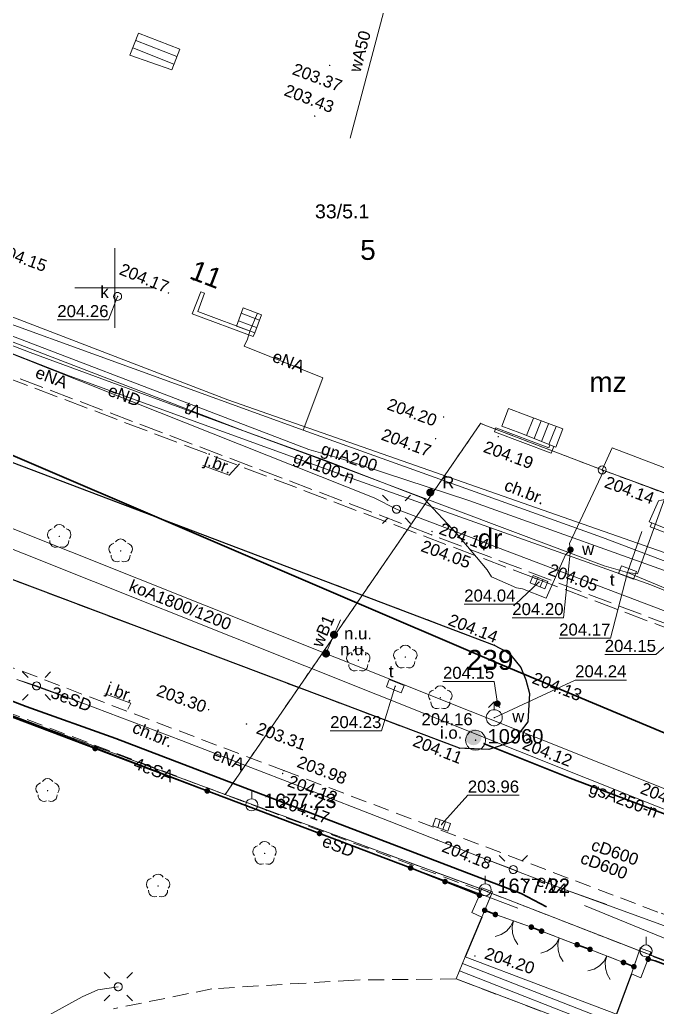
# Model space of a CAD drawing. Extents: x 0 to 7423283, y 0 to 5548300.
# Drawn here: x 7422544.1 to 7422583.9, y 5548155 to 5548216.8 of the extents above; entities that cross this region are included whole.
import ezdxf
from ezdxf.enums import TextEntityAlignment as Align

# ---------------------------------------------------------------- set-up
doc = ezdxf.new("R2010")
doc.units = 0
doc.header["$PDSIZE"] = 0.75
for name, pattern in [('PRZER1-1', [2, 1, -1]), ('PRZER2-1', [3, 2, -1]), ('PRZER3-1', [4, 3, -1])]:
    doc.linetypes.add(name, pattern=pattern)
doc.layers.get('0').update_dxf_attribs({"linetype": 'CONTINUOUS', "lineweight": 13})
for name, color, linetype, lineweight in [('BUIB02_02', 7, 'CONTINUOUS', 18), ('BUIB07_01', 7, 'CONTINUOUS', 13), ('BUIB07_01_O', 7, 'CONTINUOUS', 13), ('EGBC03', 7, 'CONTINUOUS', 18), ('EGBC03_O', 7, 'CONTINUOUS', 18), ('EGBS10', 7, 'CONTINUOUS', 18), ('GEPADR', 7, 'CONTINUOUS', 18), ('GEPADR_O', 7, 'CONTINUOUS', 18), ('KTCR02', 7, 'PRZER2-1', 18), ('KTCR02_O', 7, 'PRZER2-1', 18), ('KTJZ01', 7, 'PRZER3-1', 18), ('KTJZ01_O', 7, 'PRZER3-1', 18), ('KTKR01', 7, 'CONTINUOUS', 25), ('KTOK02', 7, 'CONTINUOUS', 18), ('KTOK05_01', 7, 'CONTINUOUS', 35), ('KTOK05_02', 7, 'CONTINUOUS', 18), ('KTOK06', 7, 'CONTINUOUS', 18), ('RTPW02', 7, 'CONTINUOUS', 13), ('RTPW02_O', 7, 'CONTINUOUS', 13), ('SUSM', 7, 'CONTINUOUS', 18)]:
    doc.layers.add(name, color=color, linetype=linetype, lineweight=lineweight)
for name, color, linetype, lineweight, true_color in [('BUUD02_02', 7, 'CONTINUOUS', 18, 0x0a0909), ('EGBB01_O', 7, 'CONTINUOUS', 50, 0x0a0909), ('EGBD03', 7, 'CONTINUOUS', 18, 0x008000), ('EGBD03_O', 7, 'CONTINUOUS', 18, 0x008000), ('EGBP04', 7, 'CONTINUOUS', 18, 0x008000), ('EGBU01', 7, 'PRZER1-1', 18, 0x008000), ('EGBU01_O', 7, 'PRZER1-1', 18, 0x008000), ('GSPPPK', 7, 'CONTINUOUS', 18, 0x0a0909), ('GSPPPK_O', 7, 'CONTINUOUS', 18, 0x0a0909), ('OBOO08_01', 7, 'CONTINUOUS', 13, 0x0a0909), ('OBOO08_01_O', 7, 'CONTINUOUS', 13, 0x0a0909), ('OBOP02', 7, 'CONTINUOUS', 18, 0x008000), ('OSSP03', 7, 'CONTINUOUS', 18, 0x0a0909), ('OSSP03_O', 7, 'CONTINUOUS', 18, 0x0a0909), ('SUOP03', 1, 'CONTINUOUS', 35, 0xff0000), ('SUPC05_O', 7, 'CONTINUOUS', 18, 0xd200d2), ('SUPE03', 1, 'CONTINUOUS', 18, 0xff0000), ('SUPE03_O', 1, 'CONTINUOUS', 18, 0xff0000), ('SUPE04', 1, 'CONTINUOUS', 18, 0xff0000), ('SUPE04_O', 1, 'CONTINUOUS', 18, 0xff0000), ('SUPG03_O', 7, 'CONTINUOUS', 18, 0xbfbf00), ('SUPG04', 7, 'CONTINUOUS', 18, 0xbfbf00), ('SUPG04_O', 7, 'CONTINUOUS', 18, 0xbfbf00), ('SUPG05', 7, 'CONTINUOUS', 18, 0xbfbf00), ('SUPG05_O', 7, 'CONTINUOUS', 18, 0xbfbf00), ('SUPK03', 7, 'CONTINUOUS', 18, 0x803300), ('SUPK03_O', 7, 'CONTINUOUS', 18, 0x803300), ('SUPT01', 7, 'CONTINUOUS', 18, 0xff9100), ('SUPT01_O', 7, 'CONTINUOUS', 18, 0xff9100), ('SUPW03', 5, 'CONTINUOUS', 18, 0x0000ff), ('SUPW03_O', 5, 'CONTINUOUS', 18, 0x0000ff), ('SUUS02', 7, 'CONTINUOUS', 18, 0x0a0909), ('SUUS05', 7, 'CONTINUOUS', 18, 0x0a0909), ('SUUS15', 7, 'CONTINUOUS', 18, 0xff9100), ('SUUS15_O', 7, 'CONTINUOUS', 18, 0xff9100)]:
    doc.layers.add(name, color=color, linetype=linetype, lineweight=lineweight, true_color=true_color)
for name, color, linetype, true_color in [('SUPS01_02', 7, 'CONTINUOUS', 0xd200d2), ('SUPS01_02_O', 7, 'CONTINUOUS', 0xd200d2), ('SUPS01_05', 7, 'CONTINUOUS', 0x803300), ('SUPS01_05_O', 7, 'CONTINUOUS', 0x803300), ('SUPS01_07', 7, 'CONTINUOUS', 0xff9100), ('SUPS01_07_O', 7, 'CONTINUOUS', 0xff9100), ('SUPS01_08', 5, 'CONTINUOUS', 0x0000ff), ('SUPS01_08_O', 5, 'CONTINUOUS', 0x0000ff), ('SUUS25', 7, 'CONTINUOUS', 0x0a0909), ('SUUS25_O', 7, 'CONTINUOUS', 0x0a0909), ('SUUS30_01', 7, 'CONTINUOUS', 0x0a0909), ('SUUS30_01_O', 7, 'CONTINUOUS', 0x0a0909)]:
    doc.layers.add(name, color=color, linetype=linetype, true_color=true_color)
doc.styles.add('GEO-INFO', font='Arial')

# ---------------------------------------------------------------- blocks, each defined once
blk = doc.blocks.new('SOPS2')
blk.add_hatch(color=0).paths.add_polyline_path([(-0.018, 0), (-0.017119, -0.005562), (-0.014562, -0.01058), (-0.01058, -0.014562), (-0.005562, -0.017119), (0, -0.018), (0.005562, -0.017119), (0.01058, -0.014562), (0.014562, -0.01058), (0.017119, -0.005562), (0.018, 0), (0.017119, 0.005562), (0.014562, 0.01058), (0.01058, 0.014562), (0.005562, 0.017119), (0, 0.018), (-0.005562, 0.017119), (-0.01058, 0.014562), (-0.014562, 0.01058), (-0.017119, 0.005562)])
at = {"color": 0}
blk.add_lwpolyline([(0.25, 0), (0.237764, -0.077254), (0.202254, -0.146946), (0.146946, -0.202254), (0.077254, -0.237764), (0, -0.25), (-0.077254, -0.237764), (-0.146946, -0.202254), (-0.202254, -0.146946), (-0.237764, -0.077254), (-0.25, 0), (-0.237764, 0.077254), (-0.202254, 0.146946), (-0.146946, 0.202254), (-0.077254, 0.237764), (0, 0.25), (0.077254, 0.237764), (0.146946, 0.202254), (0.202254, 0.146946), (0.237764, 0.077254)], close=True, dxfattribs=at)
blk = doc.blocks.new('EPPGN')
blk.add_hatch(color=0).paths.add_polyline_path([(-0.09, 0), (-0.085595, -0.027812), (-0.072812, -0.052901), (-0.052901, -0.072812), (-0.027812, -0.085595), (0, -0.09), (0.027812, -0.085595), (0.052901, -0.072812), (0.072812, -0.052901), (0.085595, -0.027812), (0.09, 0), (0.085595, 0.027812), (0.072812, 0.052901), (0.052901, 0.072812), (0.027812, 0.085595), (0, 0.09), (-0.027812, 0.085595), (-0.052901, 0.072812), (-0.072812, 0.052901), (-0.085595, 0.027812)])
blk = doc.blocks.new('EPPGS')
at = {"color": 0}
blk.add_lwpolyline([(0.5, 0), (0.475528, -0.154508), (0.404508, -0.293893), (0.293893, -0.404508), (0.154508, -0.475528), (0, -0.5), (-0.154508, -0.475528), (-0.293893, -0.404508), (-0.404508, -0.293893), (-0.475528, -0.154508), (-0.5, 0), (-0.475528, 0.154508), (-0.404508, 0.293893), (-0.293893, 0.404508), (-0.154508, 0.475528), (0, 0.5), (0.154508, 0.475528), (0.293893, 0.404508), (0.404508, 0.293893), (0.475528, 0.154508)], close=True, dxfattribs=at)
blk = doc.blocks.new('SOPGM')
at = {"color": 0}
blk.add_lwpolyline([(0.75, 0), (0.713292, -0.231763), (0.606763, -0.440839), (0.440839, -0.606763), (0.231763, -0.713292), (0, -0.75), (-0.231763, -0.713292), (-0.440839, -0.606763), (-0.606763, -0.440839), (-0.713292, -0.231763), (-0.75, 0), (-0.713292, 0.231763), (-0.606763, 0.440839), (-0.440839, 0.606763), (-0.231763, 0.713292), (0, 0.75), (0.231763, 0.713292), (0.440839, 0.606763), (0.606763, 0.440839), (0.713292, 0.231763)], close=True, dxfattribs=at)
blk.add_lwpolyline([(1.75, 0), (0.75, 0)], dxfattribs=at)
blk = doc.blocks.new('SPDLP')
blk.add_hatch(color=0).paths.add_polyline_path([(-0.09, 0), (-0.085595, -0.027812), (-0.072812, -0.052901), (-0.052901, -0.072812), (-0.027812, -0.085595), (0, -0.09), (0.027812, -0.085595), (0.052901, -0.072812), (0.072812, -0.052901), (0.085595, -0.027812), (0.09, 0), (0.085595, 0.027812), (0.072812, 0.052901), (0.052901, 0.072812), (0.027812, 0.085595), (0, 0.09), (-0.027812, 0.085595), (-0.052901, 0.072812), (-0.072812, 0.052901), (-0.085595, 0.027812)])
at = {"color": 0}
for points in [[(-0.268652, 1.271938), (-0.048001, 1.40916), (0.20623, 1.462858), (0.463525, 1.426585), (0.693003, 1.304695), (0.867117, 1.11182), (0.964971, 0.871109)], [(-1.292703, 0.137547), (-1.355024, 0.389802), (-1.327532, 0.648184), (-1.213525, 0.881678), (-1.026689, 1.062258), (-0.78945, 1.168249), (-0.530282, 1.186929)], [(1.126667, 0.648554), (1.325358, 0.481106), (1.454989, 0.255912), (1.5, 0), (1.454989, -0.255912), (1.325358, -0.481106), (1.126667, -0.648554)], [(-0.530282, -1.186929), (-0.78945, -1.168249), (-1.026689, -1.062258), (-1.213525, -0.881678), (-1.327532, -0.648184), (-1.355024, -0.389802), (-1.292703, -0.137547)], [(0.964971, -0.871109), (0.867117, -1.11182), (0.693003, -1.304695), (0.463525, -1.426585), (0.20623, -1.462858), (-0.048001, -1.40916), (-0.268652, -1.271938)]]:
    blk.add_lwpolyline(points, dxfattribs=at)
blk = doc.blocks.new('KOLO')
blk.add_hatch(color=0).paths.add_polyline_path([(0, 0.5), (-0.12941, 0.482963), (-0.25, 0.433013), (-0.353553, 0.353553), (-0.433013, 0.25), (-0.482963, 0.12941), (-0.5, 0), (-0.482963, -0.12941), (-0.433013, -0.25), (-0.353553, -0.353553), (-0.25, -0.433013), (-0.12941, -0.482963), (0, -0.5), (0.12941, -0.482963), (0.25, -0.433013), (0.353553, -0.353553), (0.433013, -0.25), (0.482963, -0.12941), (0.5, 0), (0.482963, 0.12941), (0.433013, 0.25), (0.353553, 0.353553), (0.25, 0.433013), (0.12941, 0.482963)])
blk = doc.blocks.new('SUUS05')
at = {"color": 0}
blk.add_lwpolyline([(0.5, -0.25), (-0.5, -0.25), (-0.5, 0.25), (0.5, 0.25)], close=True, dxfattribs=at)
for points in [[(-0.175, -0.25), (-0.175, 0.25)], [(0.175, -0.25), (0.175, 0.25)]]:
    blk.add_lwpolyline(points, dxfattribs=at)
blk = doc.blocks.new('POINT')
at = {"color": 0}
blk.add_point((0, 0), dxfattribs=at)
blk = doc.blocks.new('OKRAG_PELNY')
at = {"color": 0}
blk.add_lwpolyline([(0.5, 0), (0.482963, -0.12941), (0.433013, -0.25), (0.353553, -0.353553), (0.25, -0.433013), (0.12941, -0.482963), (0, -0.5), (-0.12941, -0.482963), (-0.25, -0.433013), (-0.353553, -0.353553), (-0.433013, -0.25), (-0.482963, -0.12941), (-0.5, 0), (-0.482963, 0.12941), (-0.433013, 0.25), (-0.353553, 0.353553), (-0.25, 0.433013), (-0.12941, 0.482963), (0, 0.5), (0.12941, 0.482963), (0.25, 0.433013), (0.353553, 0.353553), (0.433013, 0.25), (0.482963, 0.12941)], close=True, dxfattribs=at)
blk = doc.blocks.new('PROSTOKAT2-1_PELNY')
at = {"color": 0}
blk.add_lwpolyline([(1, 0.5), (1, -0.5), (-1, -0.5), (-1, 0.5)], close=True, dxfattribs=at)
blk = doc.blocks.new('SUSM01_01')
at = {"color": 0}
for points in [[(-0.353553, 0.353553), (-0.212132, 0.212132)], [(0.353553, 0.353553), (0.212132, 0.212132)], [(-0.353553, -0.353553), (-0.212132, -0.212132)], [(0.353553, -0.353553), (0.212132, -0.212132)]]:
    blk.add_lwpolyline(points, dxfattribs=at)
blk.add_lwpolyline([(0.1, 0), (0.093969, -0.034202), (0.076604, -0.064279), (0.05, -0.086603), (0.025882, -0.096593), (0, -0.1), (-0.025882, -0.096593), (-0.05, -0.086603), (-0.073305, -0.068017), (-0.090097, -0.043388), (-0.098883, -0.014904), (-0.098883, 0.014904), (-0.090097, 0.043388), (-0.073305, 0.068017), (-0.05, 0.086603), (-0.022252, 0.097493), (0.007473, 0.09972), (0.036534, 0.093087), (0.062349, 0.078183), (0.082624, 0.056332), (0.095557, 0.029476)], close=True, dxfattribs=at)
blk = doc.blocks.new('SUUS02')
at = {"color": 0}
blk.add_lwpolyline([(1, 0), (0.984808, -0.173648), (0.939693, -0.34202), (0.866025, -0.5), (0.766044, -0.642788), (0.642788, -0.766044), (0.5, -0.866025), (0.34202, -0.939693), (0.173648, -0.984808), (0, -1), (-0.173648, -0.984808), (-0.34202, -0.939693), (-0.5, -0.866025), (-0.654861, -0.75575), (-0.786053, -0.618159), (-0.888835, -0.458227), (-0.959493, -0.281733), (-0.995472, -0.095056), (-0.995472, 0.095056), (-0.959493, 0.281733), (-0.888835, 0.458227), (-0.786053, 0.618159), (-0.654861, 0.75575), (-0.5, 0.866025), (-0.327068, 0.945001), (-0.142315, 0.989821), (0.047582, 0.998867), (0.235759, 0.971812), (0.415415, 0.909632), (0.580057, 0.814576), (0.723734, 0.690079), (0.841254, 0.540641), (0.928368, 0.371662), (0.981929, 0.189251)], close=True, dxfattribs=at)
for points in [[(1, 0), (2, 0)], [(1.292893, 0.707107), (2, 0), (1.292893, -0.707107)]]:
    blk.add_lwpolyline(points, dxfattribs=at)
blk = doc.blocks.new('SLBRA')
at = {"color": 0}
for points in [[(0, 0), (-0.068148, -0.517638), (-0.267949, -1), (-0.585786, -1.414214), (-1, -1.732051)], [(1, -1.732051), (0.585786, -1.414214), (0.267949, -1), (0.068148, -0.517638), (0, 0)]]:
    blk.add_lwpolyline(points, dxfattribs=at)

msp = doc.modelspace()

# ---------------------------------------------------------------- linework, layer by layer
at = {"color": 7, "linetype": 'Continuous', "lineweight": 13, "elevation": 100, "flags": 128}
for points in [[(7422550, 5548197.5), (7422550, 5548202.5)], [(7422547.5, 5548200), (7422552.5, 5548200)]]:
    msp.add_lwpolyline(points, dxfattribs=at)
at = {"layer": 'BUIB02_02', "color": 7, "linetype": 'Continuous', "lineweight": 18, "elevation": 10.18}
msp.add_lwpolyline([(7422573.82, 5548191.25), (7422577.13, 5548190.01), (7422577.197, 5548190.188), (7422577.444, 5548190.09), (7422577.29, 5548189.67), (7422573.73, 5548191)], close=True, dxfattribs=at)
at = {"layer": 'BUUD02_02', "color": 18, "linetype": 'Continuous', "lineweight": 18, "true_color": 0x0a0909, "elevation": 10.22}
for points in [[(7422555.18, 5548198.54), (7422555.61, 5548199.67), (7422555.367, 5548199.766), (7422554.839, 5548198.391), (7422558.648, 5548196.957), (7422558.74, 5548197.2)], [(7422588.82, 5548183.02), (7422588.878, 5548183.18), (7422583.578, 5548185.312), (7422583.48, 5548185.06)]]:
    msp.add_lwpolyline(points, close=True, dxfattribs=at)
at = {"layer": 'EGBC03', "color": 7, "linetype": 'Continuous', "lineweight": 18, "elevation": 10.26}
msp.add_lwpolyline([(7422603.95, 5548189.36), (7422596.42, 5548192.2), (7422593.76, 5548185.16), (7422581.1, 5548190), (7422580.47, 5548188.62), (7422584.5, 5548187.15), (7422584.36, 5548186.78), (7422589.18, 5548184.94), (7422589.31, 5548185.29), (7422600.77, 5548181), (7422601.31, 5548182.39), (7422601.6, 5548183.16), (7422602.26, 5548184.87)], close=True, dxfattribs=at)
at = {"layer": 'EGBD03', "color": 96, "linetype": 'Continuous', "lineweight": 18, "true_color": 0x008000, "elevation": 10.3}
msp.add_lwpolyline([(7422625.3, 5547895.12), (7422601.46, 5548151.54), (7422591.42, 5548155.3), (7422589.92, 5548155.86), (7422587.57, 5548156.75), (7422583.47, 5548158.28), (7422573.31, 5548162.23), (7422572.77, 5548162.45), (7422556.89, 5548168.32), (7422545.47, 5548172.54), (7422514.79, 5548184.14), (7422483.18, 5548195.69), (7422455.56, 5548206.6), (7422441.65, 5548211.92), (7422434.9, 5548214.47), (7422406.59, 5548225.32)], dxfattribs=at)
msp.add_lwpolyline([(7422584.88, 5548186.97), (7422580.47, 5548188.62), (7422572.87, 5548191.53), (7422556.89, 5548168.32), (7422572.77, 5548162.45), (7422573.31, 5548162.23), (7422583.47, 5548158.28), (7422587.57, 5548156.75)], close=True, dxfattribs=at)
at = {"layer": 'EGBS10', "color": 7, "linetype": 'Continuous', "lineweight": 18, "elevation": 10.26}
for points in [[(7422554.06, 5548214.94), (7422551.48, 5548215.94), (7422550.94, 5548214.57), (7422553.55, 5548213.64)], [(7422558.02, 5548198.75), (7422557.61, 5548197.62), (7422558.74, 5548197.2), (7422559.16, 5548198.32)], [(7422575.72, 5548192.04), (7422574.61, 5548192.47), (7422574.19, 5548191.36), (7422575.31, 5548190.94), (7422577.57, 5548190.04), (7422578, 5548191.18)], [(7422590.6, 5548184.41), (7422589.18, 5548184.94), (7422584.36, 5548186.78), (7422583.99, 5548186.68), (7422583.41, 5548185.38), (7422588.73, 5548183.24), (7422589.94, 5548182.75)]]:
    msp.add_lwpolyline(points, close=True, dxfattribs=at)
at = {"layer": 'EGBS10', "color": 7, "linetype": 'Continuous', "lineweight": 18, "elevation": 10.26, "flags": 128}
for points in [[(7422551.118, 5548215.022), (7422553.694, 5548214.007)], [(7422551.302, 5548215.488), (7422553.877, 5548214.473)], [(7422557.9, 5548198.421), (7422559.038, 5548197.994)], [(7422557.73, 5548197.951), (7422558.862, 5548197.526)], [(7422575.743, 5548190.767), (7422576.181, 5548191.866)], [(7422576.208, 5548190.582), (7422576.649, 5548191.69)], [(7422576.672, 5548190.398), (7422577.117, 5548191.513)], [(7422577.137, 5548190.213), (7422577.584, 5548191.337)]]:
    msp.add_lwpolyline(points, dxfattribs=at)
at = {"layer": 'EGBU01', "color": 7, "linetype": 'Continuous', "lineweight": 18, "elevation": 10.17}
msp.add_lwpolyline([(7422625.3, 5547895.12), (7422601.46, 5548151.54), (7422591.42, 5548155.3), (7422589.92, 5548155.86), (7422587.57, 5548156.75), (7422583.47, 5548158.28), (7422573.31, 5548162.23), (7422572.77, 5548162.45), (7422556.89, 5548168.32), (7422545.47, 5548172.54), (7422514.79, 5548184.14), (7422483.18, 5548195.69), (7422455.56, 5548206.6), (7422441.65, 5548211.92), (7422434.9, 5548214.47), (7422406.59, 5548225.32)], dxfattribs=at)
at = {"layer": 'EGBU01', "color": 96, "linetype": 'PRZER1-1', "lineweight": 18, "ltscale": 0.5, "true_color": 0x008000, "elevation": 10.18}
msp.add_lwpolyline([(7422625.3, 5547895.12), (7422601.46, 5548151.54), (7422591.42, 5548155.3), (7422589.92, 5548155.86), (7422587.57, 5548156.75), (7422583.47, 5548158.28), (7422573.31, 5548162.23), (7422572.77, 5548162.45), (7422556.89, 5548168.32), (7422545.47, 5548172.54), (7422514.79, 5548184.14), (7422483.18, 5548195.69), (7422455.56, 5548206.6), (7422441.65, 5548211.92), (7422434.9, 5548214.47), (7422406.59, 5548225.32)], dxfattribs=at)
at = {"layer": 'EGBU01', "color": 7, "linetype": 'Continuous', "lineweight": 18, "elevation": 10.17}
msp.add_lwpolyline([(7422587.57, 5548156.75), (7422584.88, 5548186.97), (7422580.47, 5548188.62), (7422572.87, 5548191.53), (7422556.89, 5548168.32), (7422572.77, 5548162.45), (7422573.31, 5548162.23), (7422583.47, 5548158.28)], close=True, dxfattribs=at)
at = {"layer": 'EGBU01', "color": 96, "linetype": 'PRZER1-1', "lineweight": 18, "ltscale": 0.5, "true_color": 0x008000, "elevation": 10.18}
msp.add_lwpolyline([(7422587.57, 5548156.75), (7422584.88, 5548186.97), (7422580.47, 5548188.62), (7422572.87, 5548191.53), (7422556.89, 5548168.32), (7422572.77, 5548162.45), (7422573.31, 5548162.23), (7422583.47, 5548158.28)], close=True, dxfattribs=at)
at = {"layer": 'KTCR02', "color": 7, "linetype": 'PRZER2-1', "lineweight": 18, "ltscale": 0.5, "elevation": 10.18}
for points in [[(7422360.64, 5548242.75), (7422360.73, 5548243), (7422363.11, 5548244.63), (7422363.18, 5548244.79), (7422391.68, 5548234), (7422412.76, 5548225.96), (7422436.61, 5548216.94), (7422447.83, 5548212.7), (7422451.56, 5548211.28), (7422468.71, 5548204.75), (7422488.52, 5548197.18), (7422509.41, 5548189.24), (7422532.98, 5548180.28), (7422560.57, 5548169.81), (7422584.15, 5548160.89), (7422593.58, 5548157.34), (7422597.33, 5548155.95), (7422605, 5548153.2), (7422612.24, 5548150.87), (7422619.7, 5548148.76)], [(7422601.45, 5548151.59), (7422583.54, 5548158.22), (7422583.52, 5548158.47), (7422582.85, 5548158.71), (7422582.455, 5548157.546), (7422582.42, 5548157.56), (7422581.8, 5548157.81), (7422579.71, 5548158.63), (7422578.9, 5548158.92), (7422576.68, 5548159.77), (7422576.04, 5548160.02), (7422573.79, 5548160.81), (7422573.21, 5548161.04), (7422573.123, 5548161.074), (7422573.61, 5548162.23), (7422572.95, 5548162.48), (7422572.88, 5548162.29), (7422559.48, 5548167.33), (7422531.89, 5548177.79), (7422508.44, 5548186.58), (7422487.38, 5548194.61), (7422467.75, 5548202.1), (7422441.55, 5548212.08), (7422441.09, 5548211.61)], [(7422580.84, 5548153.17), (7422571.34, 5548156.78), (7422564.96, 5548156.71), (7422556.07, 5548156.16), (7422549.91, 5548154.91)]]:
    msp.add_lwpolyline(points, dxfattribs=at)
at = {"layer": 'KTJZ01', "color": 7, "linetype": 'PRZER3-1', "lineweight": 18, "ltscale": 0.5, "elevation": 10.18}
msp.add_lwpolyline([(7422453.41, 5548216.01), (7422449.66, 5548217.42), (7422448.15, 5548218.01), (7422447.03, 5548218.99), (7422446.48, 5548220.48), (7422446.68, 5548221.99), (7422447.41, 5548223.17), (7422449.1, 5548224.06), (7422450.59, 5548224.24), (7422452.04, 5548223.71), (7422455.76, 5548222.3), (7422526.51, 5548195.57), (7422573.72, 5548177.66), (7422574.46, 5548177.27), (7422574.76, 5548177.04), (7422575.38, 5548176.26), (7422575.7, 5548175.48), (7422575.93, 5548174.64), (7422575.82, 5548172.87), (7422574.87, 5548171.61), (7422573.39, 5548171.13), (7422571.54, 5548171.21), (7422525.16, 5548188.7)], close=True, dxfattribs=at)
msp.add_lwpolyline([(7422530.04, 5548199.41), (7422576.28, 5548181.84), (7422609.16, 5548169.37), (7422610.93, 5548169.16), (7422612.13, 5548169.44), (7422613.52, 5548170.08), (7422615.81, 5548172.04), (7422616.53, 5548173.39), (7422616.51, 5548173.81), (7422615.75, 5548172.27), (7422614.67, 5548171.31), (7422613.18, 5548170.13), (7422610.83, 5548169.39), (7422609.07, 5548169.64), (7422603.44, 5548171.81), (7422599.73, 5548173.21), (7422569.8, 5548184.56), (7422533.48, 5548198.33)], dxfattribs=at)
at = {"layer": 'KTJZ01_O', "color": 7, "linetype": 'Continuous', "lineweight": 9, "elevation": 10.8, "flags": 128}
for points in [[(7422555.506, 5548188.891), (7422557.146, 5548188.293), (7422557.797, 5548188.997)], [(7422549.364, 5548174.618), (7422551.004, 5548174.02), (7422550.812, 5548173.65)]]:
    msp.add_lwpolyline(points, dxfattribs=at)
at = {"layer": 'KTKR01', "color": 7, "linetype": 'Continuous', "lineweight": 25, "elevation": 10.18}
msp.add_lwpolyline([(7422453.41, 5548216.01), (7422449.66, 5548217.42), (7422448.15, 5548218.01), (7422447.03, 5548218.99), (7422446.48, 5548220.48), (7422446.68, 5548221.99), (7422447.41, 5548223.17), (7422449.1, 5548224.06), (7422450.59, 5548224.24), (7422452.04, 5548223.71), (7422455.76, 5548222.3), (7422526.51, 5548195.57), (7422573.72, 5548177.66), (7422574.46, 5548177.27), (7422574.76, 5548177.04), (7422575.38, 5548176.26), (7422575.7, 5548175.48), (7422575.93, 5548174.64), (7422575.82, 5548172.87), (7422574.87, 5548171.61), (7422573.39, 5548171.13), (7422571.54, 5548171.21), (7422525.16, 5548188.7)], close=True, dxfattribs=at)
for points in [[(7422572.94, 5548160.64), (7422571.909, 5548158.154)], [(7422582.3, 5548157.09), (7422581.36, 5548154.566)]]:
    msp.add_lwpolyline(points, dxfattribs=at)
at = {"layer": 'KTOK02', "color": 7, "linetype": 'Continuous', "lineweight": 18, "elevation": 10.18}
for points in [[(7422573.79, 5548160.81), (7422576.04, 5548160.02)], [(7422576.68, 5548159.77), (7422578.9, 5548158.92)], [(7422579.71, 5548158.63), (7422581.8, 5548157.81)]]:
    msp.add_lwpolyline(points, dxfattribs=at)
at = {"layer": 'KTOK05_01', "color": 7, "linetype": 'Continuous', "lineweight": 35, "elevation": 10.18}
for points in [[(7422444.87, 5548210.55), (7422568.49, 5548163.72)], [(7422572.8, 5548162.02), (7422572.24, 5548162.24), (7422568.49, 5548163.72)], [(7422573.79, 5548160.81), (7422573.21, 5548161.04), (7422573.123, 5548161.074)], [(7422576.04, 5548160.02), (7422576.68, 5548159.77)], [(7422578.9, 5548158.92), (7422579.71, 5548158.63)], [(7422581.8, 5548157.81), (7422582.42, 5548157.56), (7422582.455, 5548157.546)], [(7422601.46, 5548151.54), (7422587.57, 5548156.54), (7422585.68, 5548157.2), (7422583.78, 5548157.91), (7422583.37, 5548158.01), (7422583.344, 5548158.016)]]:
    msp.add_lwpolyline(points, dxfattribs=at)
at = {"layer": 'KTOK05_02', "color": 7, "linetype": 'Continuous', "lineweight": 18, "elevation": 10.18}
for points in [[(7422572.95, 5548162.48), (7422572.88, 5548162.29), (7422572.8, 5548162.02), (7422572.31, 5548160.93)], [(7422573.61, 5548162.23), (7422572.95, 5548162.48)], [(7422572.94, 5548160.64), (7422573.61, 5548162.23)], [(7422572.31, 5548160.93), (7422572.94, 5548160.64)], [(7422582.85, 5548158.71), (7422582.3, 5548157.09)], [(7422583.52, 5548158.47), (7422582.85, 5548158.71)], [(7422582.89, 5548156.85), (7422583.52, 5548158.47)], [(7422582.3, 5548157.09), (7422582.89, 5548156.85)]]:
    msp.add_lwpolyline(points, dxfattribs=at)
at = {"layer": 'KTOK06', "color": 7, "linetype": 'Continuous', "lineweight": 18, "elevation": 10.18}
msp.add_lwpolyline([(7422571.34, 5548156.78), (7422580.84, 5548153.17), (7422581.36, 5548154.566), (7422571.909, 5548158.154)], close=True, dxfattribs=at)
at = {"layer": 'KTOK06', "color": 7, "linetype": 'Continuous', "lineweight": 18, "elevation": 10.18, "flags": 128}
for points in [[(7422581.167, 5548154.047), (7422571.743, 5548157.753)], [(7422580.992, 5548153.578), (7422571.552, 5548157.291)]]:
    msp.add_lwpolyline(points, dxfattribs=at)
at = {"layer": 'SUOP03', "color": 36, "linetype": 'Continuous', "lineweight": 35, "true_color": 0x803300, "elevation": 10.18}
msp.add_lwpolyline([(7422607.54, 5548162.455), (7422573.85, 5548176.58), (7422534.15, 5548193.56), (7422527.1, 5548196.32), (7422494.22, 5548209.03), (7422480.46, 5548214.21), (7422466.14, 5548219.73), (7422454.4, 5548224.01), (7422446.85, 5548226.98)], dxfattribs=at)
at = {"layer": 'SUOP03', "color": 1, "linetype": 'Continuous', "lineweight": 35, "true_color": 0xff0000, "elevation": 10.18}
msp.add_lwpolyline([(7422576.98, 5548161.28), (7422575.4, 5548162.13), (7422550.05, 5548171.82), (7422544.45, 5548173.83), (7422528.37, 5548180.02), (7422513.34, 5548185.67), (7422484.5, 5548196.96), (7422456.224, 5548207.31)], dxfattribs=at)
at = {"layer": 'SUOP03', "color": 52, "linetype": 'Continuous', "lineweight": 35, "true_color": 0xbfbf00, "elevation": 10.18}
msp.add_lwpolyline([(7422573.04, 5548171.51), (7422578.47, 5548169.34), (7422587.86, 5548165.77)], dxfattribs=at)
at = {"layer": 'SUPE03', "color": 1, "linetype": 'Continuous', "lineweight": 18, "true_color": 0xff0000, "elevation": 10.18}
for points in [[(7422624.46, 5548169.25), (7422624, 5548169.58), (7422616.56, 5548171.61), (7422606.77, 5548174.71), (7422585.18, 5548183.16), (7422557.07, 5548193), (7422532.65, 5548202.39), (7422523.19, 5548205.79), (7422504.75, 5548213.09), (7422477.2, 5548222.73), (7422450.74, 5548232.63), (7422448.04, 5548233.82), (7422444.71, 5548235.15), (7422439.34, 5548237.09), (7422438.77, 5548237.36)], [(7422429.96, 5548216.63), (7422458.55, 5548205.79), (7422475.19, 5548199.32), (7422477.65, 5548198.46), (7422493.77, 5548192.23), (7422494.02, 5548192.2), (7422560.14, 5548166.9), (7422575.2, 5548161.21)], [(7422543.86, 5548175.5), (7422547.99, 5548174.02), (7422554.16, 5548171.7), (7422556.26, 5548170.89), (7422558.23, 5548170.1), (7422561.58, 5548168.81), (7422567.14, 5548166.65), (7422572.92, 5548164.38), (7422575.23, 5548163.48), (7422578.18, 5548162.35), (7422580.75, 5548161.43)], [(7422579.36, 5548161.38), (7422601.36, 5548152.36), (7422601.97, 5548152.18)]]:
    msp.add_lwpolyline(points, dxfattribs=at)
at = {"layer": 'SUPE04', "color": 1, "linetype": 'Continuous', "lineweight": 18, "true_color": 0xff0000, "elevation": 10.18}
for points in [[(7422624.07, 5548169.24), (7422615.51, 5548171.64), (7422606.81, 5548174.4), (7422580.49, 5548184.4), (7422561.78, 5548191.11), (7422540.62, 5548198.77), (7422529.25, 5548203.32), (7422523.22, 5548205.59), (7422513.82, 5548208.96)], [(7422537.62, 5548198.24), (7422566.22, 5548186.88), (7422567.61, 5548186.16), (7422591.22, 5548177.2), (7422598.41, 5548174.29), (7422603.14, 5548172.73), (7422608.44, 5548170.65), (7422609.54, 5548170.15), (7422610.03, 5548170.15), (7422612.08, 5548170.54), (7422613.24, 5548170.85), (7422614.07, 5548171.63), (7422614.93, 5548172.71), (7422620.75, 5548170.73), (7422622.33, 5548170.07), (7422623.96, 5548169.61), (7422624.07, 5548169.24)], [(7422561.78, 5548191.11), (7422563, 5548194.38), (7422558.09, 5548196.37), (7422558.3, 5548196.79), (7422558.43, 5548197.3), (7422558.91, 5548198.42)], [(7422543.86, 5548175.5), (7422545.1, 5548175.11), (7422547.99, 5548174.02), (7422554.16, 5548171.7), (7422556.26, 5548170.89), (7422558.23, 5548170.1), (7422561.58, 5548168.81), (7422567.14, 5548166.65), (7422572.92, 5548164.38), (7422574.91, 5548163.62), (7422575.23, 5548163.48), (7422578.18, 5548162.35), (7422593.47, 5548156.78), (7422602.8, 5548153.23)], [(7422544.44, 5548153.72), (7422547.96, 5548155.65), (7422548.94, 5548156.09), (7422550.21, 5548156.29)]]:
    msp.add_lwpolyline(points, dxfattribs=at)
at = {"layer": 'SUPG04', "color": 52, "linetype": 'Continuous', "lineweight": 18, "true_color": 0xbfbf00, "elevation": 10.18}
msp.add_lwpolyline([(7422423.81, 5548249.74), (7422430.88, 5548247.15), (7422434.4, 5548245.84), (7422437.11, 5548240.99), (7422437.39, 5548240.69), (7422438.62, 5548238.25), (7422455.64, 5548232.44), (7422468.78, 5548226.77), (7422469.75, 5548226.44), (7422479.09, 5548222.54), (7422498.36, 5548215.24), (7422501.61, 5548214.07), (7422502.51, 5548213.18), (7422513.7, 5548208.74), (7422523.67, 5548205.22), (7422532.1, 5548201.54), (7422536.83, 5548199.57), (7422562.12, 5548189.9), (7422564.31, 5548189.28), (7422572.13, 5548186.71), (7422586.57, 5548181.53), (7422597.63, 5548177.35), (7422602.18, 5548175.64)], dxfattribs=at)
at = {"layer": 'SUPG05', "color": 52, "linetype": 'Continuous', "lineweight": 18, "true_color": 0xbfbf00, "elevation": 10.18}
msp.add_lwpolyline([(7422441.74, 5548234.81), (7422442.81, 5548234.52), (7422460.84, 5548227.39), (7422467.68, 5548224.6), (7422495.55, 5548214.25), (7422503, 5548211.56), (7422530.92, 5548200.85), (7422536.09, 5548198.89), (7422537.19, 5548198.39), (7422547.15, 5548194.51), (7422564.55, 5548188.18), (7422583.52, 5548181.44), (7422586.07, 5548180.39), (7422588.23, 5548179.56), (7422597.27, 5548176.49)], dxfattribs=at)
at = {"layer": 'SUPK03', "color": 36, "linetype": 'Continuous', "lineweight": 18, "true_color": 0x803300, "elevation": 10.18}
for points in [[(7422445.537, 5548223.399), (7422512.24, 5548197.468), (7422516.193, 5548195.887), (7422518.122, 5548195.117), (7422588.834, 5548166.891), (7422595.186, 5548164.572), (7422602.138, 5548082.491), (7422604.108, 5548059.731), (7422607.728, 5548017.19), (7422608.898, 5548002.751), (7422612.848, 5547959.181), (7422616.528, 5547912.716), (7422619.298, 5547876.146), (7422620.078, 5547866.362), (7422621.476, 5547851.269), (7422625.495, 5547821.997), (7422634.838, 5547745.483), (7422638.578, 5547679.164), (7422639.807, 5547669.243), (7422640.508, 5547661.182)], [(7422445.103, 5548222.281), (7422511.8, 5548196.352), (7422515.747, 5548194.773), (7422517.678, 5548194.003), (7422588.406, 5548165.769), (7422594.054, 5548163.708), (7422600.942, 5548082.389), (7422602.912, 5548059.629), (7422606.532, 5548017.09), (7422607.702, 5548002.649), (7422611.652, 5547959.079), (7422615.332, 5547912.624), (7422618.102, 5547876.054), (7422618.882, 5547866.258), (7422620.284, 5547851.131), (7422624.305, 5547821.843), (7422633.642, 5547745.377), (7422637.382, 5547679.056), (7422638.613, 5547669.117), (7422639.312, 5547661.078)]]:
    msp.add_lwpolyline(points, dxfattribs=at)
at = {"layer": 'SUPS01_05_O', "color": 36, "linetype": 'Continuous', "lineweight": 9, "true_color": 0x803300, "elevation": 10.8, "flags": 128}
for points in [[(7422546.4, 5548198.007), (7422549.603, 5548198.007), (7422550.17, 5548199.47)], [(7422571.843, 5548180.215), (7422575.046, 5548180.215), (7422576.518, 5548181.605)], [(7422575.272, 5548168.267), (7422572.069, 5548168.267), (7422570.432, 5548166.443)]]:
    msp.add_lwpolyline(points, dxfattribs=at)
at = {"layer": 'SUPS01_07_O', "color": 30, "linetype": 'Continuous', "lineweight": 9, "true_color": 0xff9100, "elevation": 10.8, "flags": 128}
for points in [[(7422577.78, 5548178.087), (7422580.983, 5548178.087), (7422582.05, 5548182.2)], [(7422563.459, 5548172.299), (7422566.662, 5548172.299), (7422567.53, 5548175.09)]]:
    msp.add_lwpolyline(points, dxfattribs=at)
at = {"layer": 'SUPS01_08_O', "color": 5, "linetype": 'Continuous', "lineweight": 9, "true_color": 0x0000ff, "elevation": 10.8, "flags": 128}
for points in [[(7422574.85, 5548179.367), (7422578.053, 5548179.367), (7422578.49, 5548183.63)], [(7422580.63, 5548177.067), (7422583.833, 5548177.067), (7422586.67, 5548179.6)], [(7422570.516, 5548175.382), (7422573.72, 5548175.382), (7422573.92, 5548174)], [(7422581.983, 5548175.477), (7422578.78, 5548175.478), (7422573.72, 5548173.12)]]:
    msp.add_lwpolyline(points, dxfattribs=at)
at = {"layer": 'SUPT01', "color": 30, "linetype": 'Continuous', "lineweight": 18, "true_color": 0xff9100, "elevation": 10.18}
for points in [[(7422512.46, 5548208.31), (7422513.3, 5548208.15), (7422544.71, 5548195.96), (7422562.29, 5548189.51), (7422580.59, 5548182.63), (7422582.05, 5548182.2)], [(7422582.05, 5548182.2), (7422582.67, 5548182.11), (7422584.49, 5548187.15)], [(7422582.05, 5548182.2), (7422582.94, 5548184.76)], [(7422582.05, 5548182.2), (7422590.85, 5548178.54), (7422599.22, 5548175.43), (7422605.69, 5548172.91), (7422607.22, 5548172.49), (7422607.87, 5548172.1)]]:
    msp.add_lwpolyline(points, dxfattribs=at)
at = {"layer": 'SUPW03', "color": 5, "linetype": 'Continuous', "lineweight": 18, "true_color": 0x0000ff, "elevation": 10.18}
for points in [[(7422563.8, 5548224.7), (7422567.53, 5548222.14), (7422567.96, 5548221.93), (7422567.88, 5548221.34), (7422564.71, 5548209.38)], [(7422576.97, 5548180.59), (7422575.48, 5548181.19), (7422575.11, 5548181.25), (7422573.54, 5548181.93), (7422573.27, 5548182.38), (7422571.38, 5548184.63), (7422569.31, 5548186.84), (7422563.13, 5548189.22), (7422558.11, 5548191.05), (7422541.35, 5548197.48), (7422536.36, 5548199.56), (7422531.36, 5548201.53), (7422511.62, 5548209.28), (7422508.66, 5548210.14), (7422504.67, 5548211.49), (7422490.02, 5548216.92), (7422484.96, 5548218.69)], [(7422576.97, 5548180.59), (7422578.17, 5548183.31), (7422578.49, 5548183.63), (7422578.43, 5548184.01), (7422580.57, 5548188.58)], [(7422564.1, 5548179.25), (7422563.2, 5548177.13)]]:
    msp.add_lwpolyline(points, dxfattribs=at)

# ---------------------------------------------------------------- block references
at = {"layer": 'BUIB07_01', "color": 7, "lineweight": 13, "xscale": 0.5, "yscale": 0.5, "rotation": 90}
msp.add_blockref('KOLO', (7422569.72, 5548187.21, 10.2), dxfattribs=at)
at = {"layer": 'EGBP04', "color": 96, "lineweight": 18, "true_color": 0x008000, "xscale": 0.5, "yscale": 0.5, "rotation": 90}
for name, p in [('EPPGN', (7422572.87, 5548191.53, 10.32)), ('EPPGS', (7422580.47, 5548188.62, 10.32)), ('EPPGN', (7422545.47, 5548172.54, 10.32)), ('EPPGN', (7422556.89, 5548168.32, 10.32)), ('EPPGN', (7422572.77, 5548162.45, 10.32)), ('EPPGN', (7422573.31, 5548162.23, 10.32)), ('EPPGN', (7422583.47, 5548158.28, 10.32))]:
    msp.add_blockref(name, p, dxfattribs=at)
at = {"layer": 'GEPADR', "color": 7, "lineweight": 18, "rotation": 90}
msp.add_blockref('POINT', (7422554.898, 5548200.499, 10.28), dxfattribs=at)
at = {"layer": 'GSPPPK', "color": 18, "lineweight": 18, "true_color": 0x0a0909, "xscale": 0.5, "yscale": 0.5, "rotation": 90}
for p in [(7422558.56, 5548167.67, 10.36), (7422573.16, 5548162.36, 10.36), (7422583.21, 5548158.53, 10.36)]:
    msp.add_blockref('SOPGM', p, dxfattribs=at)
at = {"layer": 'KTOK02', "color": 7, "lineweight": 18, "xscale": 0.75, "yscale": 0.75}
for p, rotation in [((7422574.915, 5548160.415, 10.18), 340.6532589839911), ((7422577.79, 5548159.345, 10.18), 339.0490122988598), ((7422580.755, 5548158.22, 10.18), 338.5777133723371)]:
    msp.add_blockref('SLBRA', p, dxfattribs=dict(at, rotation=rotation))
at = {"layer": 'KTOK05_01', "color": 7, "lineweight": 35, "xscale": 0.35, "yscale": 0.35, "rotation": 90}
for p in [(7422548.762, 5548171.194, 10.18), (7422555.775, 5548168.537, 10.18), (7422562.789, 5548165.88, 10.18), (7422568.49, 5548163.72, 10.18), (7422568.49, 5548163.72, 10.18), (7422570.645, 5548162.87, 10.18), (7422572.8, 5548162.02, 10.18), (7422573.123, 5548161.074, 10.18), (7422573.79, 5548160.81, 10.18), (7422576.04, 5548160.02, 10.18), (7422576.68, 5548159.77, 10.18), (7422578.9, 5548158.92, 10.18), (7422579.71, 5548158.63, 10.18), (7422583.344, 5548158.016, 10.18), (7422581.8, 5548157.81, 10.18), (7422582.455, 5548157.546, 10.18)]:
    msp.add_blockref('KOLO', p, dxfattribs=at)
at = {"layer": 'OBOO08_01', "color": 18, "lineweight": 13, "true_color": 0x0a0909, "rotation": 90}
msp.add_blockref('KOLO', (7422572.42, 5548171.9, 10.2), dxfattribs=at)
at = {"layer": 'OBOP02', "color": 96, "lineweight": 18, "true_color": 0x008000, "xscale": 0.5, "yscale": 0.5, "rotation": 90}
for p in [(7422546.52, 5548184.46, 10.12), (7422550.36, 5548183.55, 10.12), (7422565.22, 5548176.72, 10.12), (7422568.16, 5548176.91, 10.12), (7422570.35, 5548174.37, 10.12), (7422545.79, 5548168.56, 10.12), (7422559.36, 5548164.63, 10.12), (7422552.7, 5548162.59, 10.12)]:
    msp.add_blockref('SPDLP', p, dxfattribs=at)
at = {"layer": 'OSSP03', "color": 18, "lineweight": 18, "true_color": 0x0a0909, "xscale": 2.5, "yscale": 2.5, "rotation": 90}
msp.add_blockref('SOPS2', (7422572.55, 5548171.71, 10.36), dxfattribs=at)
at = {"layer": 'RTPW02', "color": 7, "lineweight": 13, "xscale": 0.09, "yscale": 0.09, "rotation": 90}
for p in [(7422563.43, 5548213.92, 10.2), (7422562.5, 5548210.75, 10.2), (7422553.35, 5548199.69, 10.2), (7422570.55, 5548191.93, 10.2), (7422570.05, 5548190.58, 10.2), (7422573.97, 5548190.7, 10.2), (7422580.49, 5548188.57, 10.2), (7422569.83, 5548184.77, 10.2), (7422569.8, 5548184.56, 10.2), (7422576.28, 5548181.84, 10.2), (7422573.72, 5548177.66, 10.2), (7422575.93, 5548174.64, 10.2), (7422572.55, 5548171.72, 10.2), (7422571.54, 5548171.21, 10.2), (7422574.87, 5548171.61, 10.2), (7422560.57, 5548169.81, 10.2), (7422560.49, 5548169.63, 10.2), (7422559.48, 5548167.33, 10.2), (7422570.15, 5548165.47, 10.2), (7422582.85, 5548158.71, 10.2), (7422572.51, 5548158.21, 10.2)]:
    msp.add_blockref('KOLO', p, dxfattribs=at)
at = {"layer": 'SUPS01_02', "color": 212, "lineweight": 5, "true_color": 0xd200d2, "xscale": 0.09, "yscale": 0.09, "rotation": 90}
for p in [(7422555.86, 5548173.62, 10.24), (7422558.23, 5548172.73, 10.24)]:
    msp.add_blockref('KOLO', p, dxfattribs=at)
at = {"layer": 'SUPS01_05', "color": 36, "lineweight": 5, "true_color": 0x803300, "xscale": 0.09, "yscale": 0.09, "rotation": 90}
for p in [(7422550.17, 5548199.47, 10.24), (7422576.52, 5548181.6, 10.24), (7422570.43, 5548166.43, 10.24)]:
    msp.add_blockref('KOLO', p, dxfattribs=at)
at = {"layer": 'SUPS01_07', "color": 30, "lineweight": 5, "true_color": 0xff9100, "xscale": 0.09, "yscale": 0.09, "rotation": 90}
for p in [(7422582.05, 5548182.2, 10.24), (7422567.53, 5548175.09, 10.24)]:
    msp.add_blockref('KOLO', p, dxfattribs=at)
at = {"layer": 'SUPS01_08', "color": 5, "lineweight": 5, "true_color": 0x0000ff, "xscale": 0.09, "yscale": 0.09, "rotation": 90}
for p in [(7422578.49, 5548183.63, 10.24), (7422573.92, 5548174, 10.24), (7422573.72, 5548173.12, 10.24)]:
    msp.add_blockref('KOLO', p, dxfattribs=at)
at = {"layer": 'SUSM', "color": 7, "lineweight": 18, "rotation": 90}
for name, p, xscale, yscale in [('SUSM01_01', (7422567.61, 5548186.16, 10.24), 2.5, 2.5), ('OKRAG_PELNY', (7422567.61, 5548186.16, 10.24), 0.5, 0.5), ('SUSM01_01', (7422545.1, 5548175.11, 10.24), 2.5, 2.5), ('OKRAG_PELNY', (7422545.1, 5548175.11, 10.24), 0.5, 0.5), ('SUSM01_01', (7422574.91, 5548163.62, 10.24), 2.5, 2.5), ('OKRAG_PELNY', (7422574.91, 5548163.62, 10.24), 0.5, 0.5), ('SUSM01_01', (7422550.21, 5548156.29, 10.24), 2.5, 2.5), ('OKRAG_PELNY', (7422550.21, 5548156.29, 10.24), 0.5, 0.5)]:
    msp.add_blockref(name, p, dxfattribs=dict(at, xscale=xscale, yscale=yscale))
at = {"layer": 'SUUS02', "color": 18, "lineweight": 18, "true_color": 0x0a0909, "xscale": 0.5, "yscale": 0.5, "rotation": 90}
msp.add_blockref('SUUS02', (7422573.72, 5548173.12, 10.24), dxfattribs=at)
at = {"layer": 'SUUS05', "color": 18, "lineweight": 18, "true_color": 0x0a0909}
for p, rotation in [((7422576.52, 5548181.6, 10.24), 337.0270692212576), ((7422570.43, 5548166.43, 10.24), 340.844188740811)]:
    msp.add_blockref('SUUS05', p, dxfattribs=dict(at, rotation=rotation))
at = {"layer": 'SUUS15', "color": 36, "lineweight": 18, "true_color": 0x803300, "xscale": 0.5, "yscale": 0.5, "rotation": 90}
msp.add_blockref('OKRAG_PELNY', (7422550.17, 5548199.47, 10.24), dxfattribs=at)
at = {"layer": 'SUUS15', "color": 30, "lineweight": 18, "true_color": 0xff9100, "xscale": 0.5, "yscale": 0.5}
for p, rotation in [((7422582.05, 5548182.2, 10.24), 339.3762718051485), ((7422567.53, 5548175.09, 10.24), 338.0910760901622)]:
    msp.add_blockref('PROSTOKAT2-1_PELNY', p, dxfattribs=dict(at, rotation=rotation))
at = {"layer": 'SUUS25', "color": 18, "lineweight": 5, "true_color": 0x0a0909, "xscale": 0.4, "yscale": 0.4}
for p, rotation in [((7422578.49, 5548183.63, 10.24), 359.9997925898467), ((7422573.92, 5548174, 10.24), 359.4268385288545)]:
    msp.add_blockref('KOLO', p, dxfattribs=dict(at, rotation=rotation))
at = {"layer": 'SUUS30_01', "color": 18, "lineweight": 5, "true_color": 0x0a0909, "xscale": 0.5, "yscale": 0.5, "rotation": 90}
for p in [(7422563.7, 5548178.31, 10.24), (7422563.2, 5548177.13, 10.24)]:
    msp.add_blockref('KOLO', p, dxfattribs=at)

# ---------------------------------------------------------------- texts
at = {"layer": 'BUIB07_01_O', "color": 7, "linetype": 'Continuous', "lineweight": 0, "style": 'GEO-INFO'}
msp.add_text('R', height=0.75, dxfattribs=at).set_placement((7422570.47, 5548187.46, 10.8))
at = {"layer": 'EGBB01_O', "color": 18, "linetype": 'Continuous', "lineweight": 0, "true_color": 0x0a0909, "style": 'GEO-INFO'}
msp.add_text('33/5.1', height=0.875, dxfattribs=at).set_placement((7422564.21, 5548204.812, 10.8), align=Align.MIDDLE)
msp.add_text('mz', height=1.25, dxfattribs=at).set_placement((7422579.67, 5548194.75, 10.8), align=Align.TOP_LEFT)
at = {"layer": 'EGBC03_O', "color": 7, "linetype": 'Continuous', "lineweight": 0, "style": 'GEO-INFO'}
msp.add_text('5', height=1.25, dxfattribs=at).set_placement((7422565.825, 5548202.374, 10.8), align=Align.MIDDLE)
at = {"layer": 'EGBD03_O', "color": 96, "linetype": 'Continuous', "lineweight": 0, "true_color": 0x008000, "style": 'GEO-INFO'}
msp.add_text('239', height=1.25, dxfattribs=at).set_placement((7422573.46, 5548176.738, 10.8), align=Align.MIDDLE)
at = {"layer": 'EGBU01_O', "color": 96, "linetype": 'Continuous', "lineweight": 0, "true_color": 0x008000, "style": 'GEO-INFO'}
msp.add_text('dr', height=1.25, dxfattribs=at).set_placement((7422573.46, 5548184.34, 10.8), align=Align.MIDDLE)
at = {"layer": 'GEPADR_O', "color": 7, "linetype": 'Continuous', "lineweight": 0, "style": 'GEO-INFO'}
msp.add_text('11', height=1.25, rotation=338.86554, dxfattribs=at).set_placement((7422555.49, 5548200.27, 10.8), align=Align.CENTER)
at = {"layer": 'GSPPPK_O', "color": 18, "linetype": 'Continuous', "lineweight": 0, "true_color": 0x0a0909, "style": 'GEO-INFO'}
for s, p in [('1677.23', (7422559.31, 5548167.92, 10.8)), ('1677.22', (7422573.91, 5548162.61, 10.8))]:
    msp.add_text(s, height=0.9, dxfattribs=at).set_placement(p, align=Align.MIDDLE_LEFT)
at = {"layer": 'KTCR02_O', "color": 7, "linetype": 'Continuous', "lineweight": 0, "style": 'GEO-INFO'}
for rotation, p in [(338.7671, (7422575.643, 5548187.261, 10.8)), (337.93246, (7422552.38, 5548172.09, 10.8))]:
    msp.add_text('ch.br.', height=0.75, rotation=rotation, dxfattribs=at).set_placement(p, align=Align.MIDDLE)
at = {"layer": 'KTJZ01_O', "color": 7, "linetype": 'Continuous', "lineweight": 0, "style": 'GEO-INFO'}
for p in [(7422556.476, 5548189.002), (7422550.333, 5548174.729)]:
    msp.add_text('j.br.', height=0.75, rotation=339.9708, dxfattribs=at).set_placement(p, align=Align.MIDDLE_CENTER)
at = {"layer": 'OBOO08_01_O', "color": 18, "linetype": 'Continuous', "lineweight": 0, "true_color": 0x0a0909, "style": 'GEO-INFO'}
msp.add_text('i.o.', height=0.75, rotation=360, dxfattribs=at).set_placement((7422570.329, 5548171.808, 10.8))
at = {"layer": 'OSSP03_O', "color": 18, "linetype": 'Continuous', "lineweight": 0, "true_color": 0x0a0909, "style": 'GEO-INFO'}
msp.add_text('10960', height=0.9, dxfattribs=at).set_placement((7422573.3, 5548171.96, 10.8), align=Align.MIDDLE_LEFT)
at = {"layer": 'RTPW02_O', "color": 7, "linetype": 'Continuous', "lineweight": 0, "style": 'GEO-INFO'}
for s, rotation, p in [('203.37', 339.26729, (7422561.03, 5548213.39, 10.8)), ('203.43', 339.23202, (7422560.52, 5548212.07, 10.8)), ('204.15', 339.78039, (7422542.567, 5548202.101, 10.8)), ('204.17', 337.91355, (7422550.213, 5548200.879, 10.8)), ('204.20', 339.8863, (7422566.952, 5548192.427, 10.8)), ('204.17', 339.8863, (7422566.593, 5548190.529, 10.8)), ('204.19', 339.8863, (7422572.978, 5548189.76, 10.8)), ('204.14', 339.90512, (7422580.544, 5548187.554, 10.8)), ('204.14', 339.70113, (7422570.21, 5548184.64, 10.8)), ('204.05', 339.70113, (7422569.074, 5548183.556, 10.8)), ('204.05', 339.9731, (7422577.03, 5548182.09, 10.8)), ('204.14', 338.68484, (7422570.777, 5548178.945, 10.8)), ('204.13', 338.68484, (7422576.023, 5548175.304, 10.8)), ('204.16', 359.99979, (7422569.172, 5548172.653, 10.8)), ('204.11', 338.68484, (7422568.559, 5548171.377, 10.8)), ('204.12', 338.68484, (7422575.418, 5548171.199, 10.8)), ('203.98', 339.37576, (7422561.32, 5548170.06, 10.8)), ('204.12', 339.37576, (7422560.729, 5548168.856, 10.8)), ('204.11', 338.22407, (7422582.789, 5548168.411, 10.8)), ('204.17', 339.53575, (7422560.23, 5548167.58, 10.8)), ('204.18', 338.72607, (7422570.38, 5548164.77, 10.8)), ('204.20', 341.61327, (7422573.05, 5548158.07, 10.8))]:
    msp.add_text(s, height=0.75, rotation=rotation, dxfattribs=at).set_placement(p)
at = {"layer": 'SUPC05_O', "color": 212, "linetype": 'Continuous', "lineweight": 0, "true_color": 0xd200d2, "style": 'GEO-INFO'}
for rotation, p in [(340.65546, (7422579.719, 5548164.86, 10.8)), (339.5108, (7422579.043, 5548164.05, 10.8))]:
    msp.add_text('cD600', height=0.75, rotation=rotation, dxfattribs=at).set_placement(p)
at = {"layer": 'SUPE03_O', "color": 1, "linetype": 'Continuous', "lineweight": 0, "true_color": 0xff0000, "style": 'GEO-INFO'}
for s, rotation, p in [('3eSD', 339.36223, (7422545.92, 5548174.398, 10.8)), ('4eSA', 339.15626, (7422551.1, 5548169.97, 10.8)), ('eSD', 339.03129, (7422562.89, 5548165.106, 10.8))]:
    msp.add_text(s, height=0.75, rotation=rotation, dxfattribs=at).set_placement(p)
at = {"layer": 'SUPE04_O', "color": 1, "linetype": 'Continuous', "lineweight": 0, "true_color": 0xff0000, "style": 'GEO-INFO'}
for s, rotation, p in [('eNA', 338.38502, (7422559.777, 5548195.435, 10.8)), ('eNA', 339.01058, (7422544.956, 5548194.425, 10.8)), ('eND', 338.91603, (7422549.495, 5548193.307, 10.8)), ('eNA', 338.26093, (7422556.025, 5548170.554, 10.8)), ('eNA', 338.69713, (7422576.277, 5548162.659, 10.8))]:
    msp.add_text(s, height=0.75, rotation=rotation, dxfattribs=at).set_placement(p)
at = {"layer": 'SUPG03_O', "color": 18, "linetype": 'Continuous', "lineweight": 0, "true_color": 0x0a0909, "style": 'GEO-INFO'}
msp.add_text('gsA250-n', height=0.75, rotation=339.11009, dxfattribs=at).set_placement((7422579.593, 5548168.438, 10.8))
at = {"layer": 'SUPG04_O', "color": 18, "linetype": 'Continuous', "lineweight": 0, "true_color": 0x0a0909, "style": 'GEO-INFO'}
msp.add_text('gnA200', height=0.75, rotation=341.86691, dxfattribs=at).set_placement((7422562.829, 5548189.625, 10.8))
at = {"layer": 'SUPG05_O', "color": 18, "linetype": 'Continuous', "lineweight": 0, "true_color": 0x0a0909, "style": 'GEO-INFO'}
msp.add_text('gA100-n', height=0.75, rotation=339.94676, dxfattribs=at).set_placement((7422561.095, 5548189.106, 10.8))
at = {"layer": 'SUPK03_O', "color": 36, "linetype": 'Continuous', "lineweight": 0, "true_color": 0x803300, "style": 'GEO-INFO'}
msp.add_text('koA1800/1200', height=0.75, rotation=338.21462, dxfattribs=at).set_placement((7422550.813, 5548181.084, 10.8))
at = {"layer": 'SUPS01_02_O', "color": 212, "linetype": 'Continuous', "lineweight": 0, "true_color": 0xd200d2, "style": 'GEO-INFO'}
for s, rotation, p in [('203.30', 339.98102, (7422552.54, 5548174.517, 10.8)), ('203.31', 339.87635, (7422558.781, 5548172.158, 10.8))]:
    msp.add_text(s, height=0.75, rotation=rotation, dxfattribs=at).set_placement(p)
at = {"layer": 'SUPS01_05_O', "color": 36, "linetype": 'Continuous', "lineweight": 0, "true_color": 0x803300, "style": 'GEO-INFO'}
for s, p in [('204.26', (7422546.4, 5548198.18)), ('204.04', (7422571.843, 5548180.387)), ('203.96', (7422572.069, 5548168.44))]:
    msp.add_text(s, height=0.75, rotation=359.99979, dxfattribs=at).set_placement(p)
at = {"layer": 'SUPS01_07_O', "color": 30, "linetype": 'Continuous', "lineweight": 0, "true_color": 0xff9100, "style": 'GEO-INFO'}
for s, p in [('204.17', (7422577.78, 5548178.26)), ('204.23', (7422563.459, 5548172.471))]:
    msp.add_text(s, height=0.75, rotation=359.99979, dxfattribs=at).set_placement(p)
at = {"layer": 'SUPS01_08_O', "color": 5, "linetype": 'Continuous', "lineweight": 0, "true_color": 0x0000ff, "style": 'GEO-INFO'}
for s, p in [('204.20', (7422574.85, 5548179.54)), ('204.15', (7422580.63, 5548177.24)), ('204.15', (7422570.516, 5548175.554)), ('204.24', (7422578.78, 5548175.65))]:
    msp.add_text(s, height=0.75, rotation=359.99979, dxfattribs=at).set_placement(p)
at = {"layer": 'SUPT01_O', "color": 30, "linetype": 'Continuous', "lineweight": 0, "true_color": 0xff9100, "style": 'GEO-INFO'}
msp.add_text('tA', height=0.75, rotation=339.51943, dxfattribs=at).set_placement((7422554.279, 5548192.21, 10.8))
at = {"layer": 'SUPW03_O', "color": 5, "linetype": 'Continuous', "lineweight": 0, "true_color": 0x0000ff, "style": 'GEO-INFO'}
for s, rotation, p in [('wA50', 75.09714, (7422565.34, 5548213.44, 10.8)), ('wB1', 67.01107, (7422562.95, 5548177.46, 10.8))]:
    msp.add_text(s, height=0.75, rotation=rotation, dxfattribs=at).set_placement(p)
at = {"layer": 'SUUS15_O', "color": 36, "linetype": 'Continuous', "lineweight": 0, "true_color": 0x803300, "style": 'GEO-INFO'}
msp.add_text('k', height=0.75, rotation=359.99979, dxfattribs=at).set_placement((7422549.09, 5548199.38, 10.8))
at = {"layer": 'SUUS15_O', "color": 30, "linetype": 'Continuous', "lineweight": 0, "true_color": 0xff9100, "style": 'GEO-INFO'}
for p in [(7422580.95, 5548181.38, 10.8), (7422567.13, 5548175.65, 10.8)]:
    msp.add_text('t', height=0.75, rotation=359.99979, dxfattribs=at).set_placement(p)
at = {"layer": 'SUUS25_O', "color": 18, "linetype": 'Continuous', "lineweight": 0, "true_color": 0x0a0909, "style": 'GEO-INFO'}
for p in [(7422579.21, 5548183.3, 10.8), (7422574.843, 5548172.838, 10.8)]:
    msp.add_text('w', height=0.75, rotation=359.99979, dxfattribs=at).set_placement(p)
at = {"layer": 'SUUS30_01_O', "color": 18, "linetype": 'Continuous', "lineweight": 0, "true_color": 0x0a0909, "style": 'GEO-INFO'}
for p in [(7422564.33, 5548178.02, 10.8), (7422564.08, 5548177.03, 10.8)]:
    msp.add_text('n.u.', height=0.75, rotation=359.99979, dxfattribs=at).set_placement(p)

doc.saveas('drawing.dxf')
